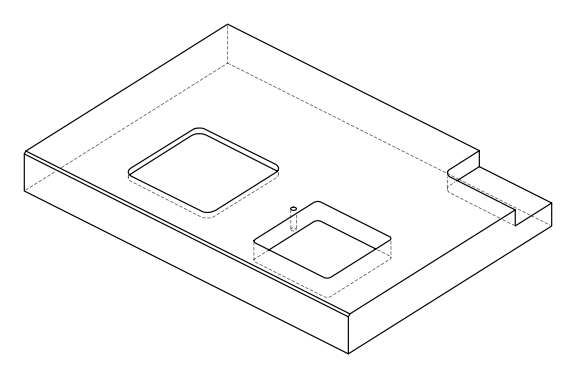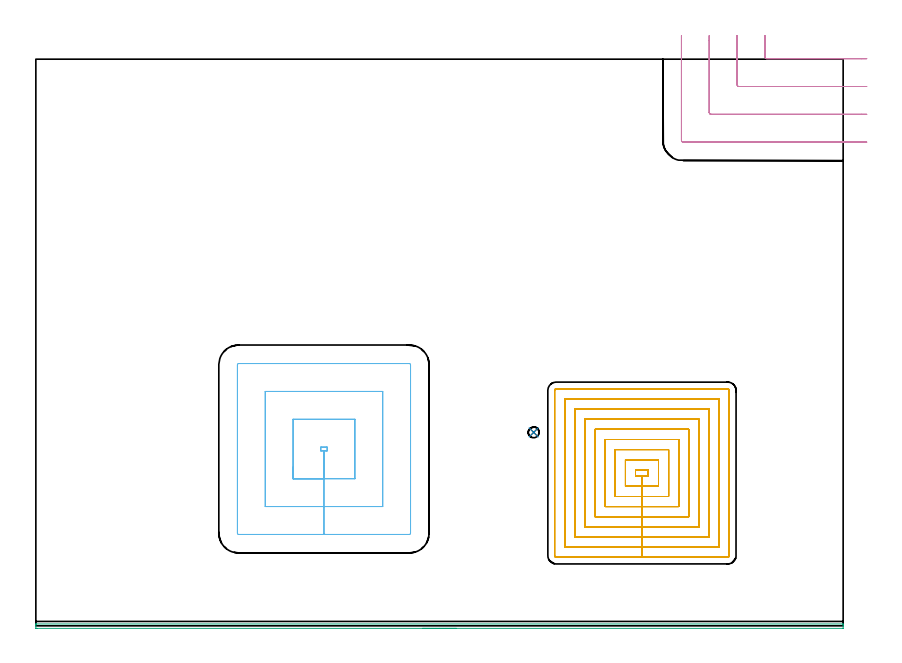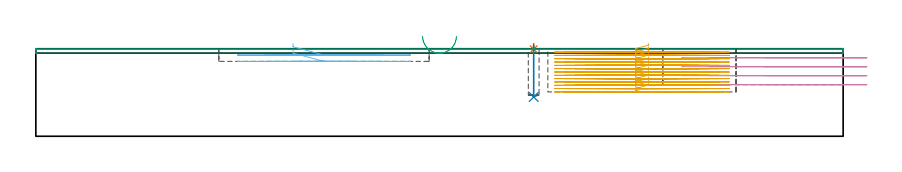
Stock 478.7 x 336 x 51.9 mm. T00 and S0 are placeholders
(PLAN: 6 operations, 5 tool changes, 64.9 min)
(1 SPOT_DRILL | STEP1POCKET | NXT0321_9005460120000 | 0.03 min | 0 mm3)
(2 DRILL_BLIND_HOLE_INTO_CENTER | STEP1POCKET | NXT0301_035 | 0.12 min | 881 mm3)
(3 AREA_MILL | FG_CHAMFER_SURFACE | UGT0205_001 | 3.98 min | 1619 mm3)
(4 MILL_CORNER_NOTCH_RECTANGULAR | CORNER_NOTCH_RECTANGULAR | UGT0201_105 | Follow Part, ap 5.5, ae 75% | 4.35 min | 136419 mm3)
(5 MILL_RECTANGULAR_POCKET | POCKET_RECTANGULAR_STRAIGHT | NXT0201_009 | Follow Part, ap 2, ae 75% | 52.56 min | 307439 mm3)
(6 MILL_RECTANGULAR_POCKET_1 | POCKET_RECTANGULAR_STRAIGHT_1 | UGT0201_105 | Follow Part, ap 5.5, ae 75% | 3.9 min | 114476 mm3)
(TOOL NXT0321_9005460120000 | NC Spot Drill, 142deg, 12mm, Carbide, Uncoated | D12 PA142 FL30 Z2)
(TOOL NXT0301_035 | Carbide Drill 6.4mm [860.1-0640-032A1-MM 2214] | D6.4 PA140 FL53 Z2)
(TOOL UGT0205_001 | Chamfer Mill 20 x 3 x 45 deg. | D20 FL50 Z2)
(TOOL UGT0201_105 | End Mill 22 mm | D22 FL25 Z2)
(TOOL NXT0201_009 | ENDMILL 8mm [2P460-0800-NA 1630] | D8 FL26 Z6)
(OP 1 SPOT_DRILL)
G17 G21 G94 G90
T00 M6
G54
G17 G0 G90 X295.2 Y114.7 S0 M3
G43 Z61.9 H0
G94 G81 G98 Z51.625 F250. R54.9
G80
M5
M2
(OP 2 DRILL_BLIND_HOLE_INTO_CENTER)
G17 G21 G94 G90
T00 M6
G54
G17 G0 G90 X295.2 Y114.7 S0 M3
G43 Z61.9 H1
G94 G81 G98 Z23.3 F250. R53.9
G80
M5
M2
(OP 3 AREA_MILL)
G17 G21 G94 G90
T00 M6
G54
G17 G0 G90 X249.35 Y-1.5 S1061 M3
G43 Z61.9 H0
Z59.3
G94 G1 X249.312 Z58.428 F250.
X249.198 Z57.564
X249.009 Z56.712
X248.747 Z55.88
X248.413 Z55.074
X248.01 Z54.3
X247.541 Z53.564
X247.01 Z52.872
X246.421 Z52.229
X245.778 Z51.64
X245.086 Z51.108
X244.35 Z50.64
X243.576 Z50.237
X242.77 Z49.903
X241.938 Z49.641
X241.086 Z49.452
X240.222 Z49.338
X239.35 Z49.3
X0.628
X0.395 Y-1.499 Z49.301
X0.003 Y-1.491 Z49.305
X0. Y-1.436 Z49.361
Y-0.2 Z50.595
Y0.513 Z51.313
Y0.759 Z51.559
X0.01 Y1.104 Z51.895
X0.167 Y1.1 Z51.9
X0.177
X478.53
X478.69 Y1.104 Z51.895
X478.7 Y0.759 Z51.558
Y0.513 Z51.313
Y-0.2 Z50.595
Y-1.436 Z49.361
X478.697 Y-1.491 Z49.305
X478.305 Y-1.5 Z49.3
X239.35
X238.478 Z49.338
X237.613 Z49.452
X236.762 Z49.641
X235.93 Z49.903
X235.124 Z50.237
X234.35 Z50.64
X233.614 Z51.108
X232.922 Z51.64
X232.279 Z52.229
X231.69 Z52.872
X231.158 Z53.564
X230.69 Z54.3
X230.287 Z55.074
X229.953 Z55.88
X229.691 Z56.712
X229.502 Z57.564
X229.388 Z58.428
X229.35 Z59.3
G0 Z61.9
M5
M2
(OP 4 MILL_CORNER_NOTCH_RECTANGULAR)
G17 G21 G94 G90
T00 M6
G54
G17 G0 G90 X432.3 Y350. S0 M3
G43 Z61.9 H0
Z46.575
G94 G1 Y347. F250.
Y337.394 F500.
G3 X433.394 Y336.3 R1.1
G1 X489.696
X492.696 F250.
G0 Z61.9
X415.8 Y350.
Z46.575
G1 Y347.
Y320.894 F500.
G3 X416.894 Y319.8 R1.1
G1 X489.7
X492.7 F250.
G0 Z61.9
X399.3 Y350.
Z46.575
G1 Y347.
Y304.395 F500.
G3 X400.395 Y303.3 R1.1
G1 X489.7
X492.7 F250.
G0 Z61.9
X382.8 Y350.
Z46.575
G1 Y347.
Y287.895 F500.
G3 X383.895 Y286.8 R1.1
G1 X489.7
X492.7 F250.
G0 Z61.9
X432.3 Y350.
Z41.25
G1 Y347.
Y337.394 F500.
G3 X433.394 Y336.3 R1.1
G1 X489.696
X492.696 F250.
G0 Z61.9
X415.8 Y350.
Z41.25
G1 Y347.
Y320.894 F500.
G3 X416.894 Y319.8 R1.1
G1 X489.7
X492.7 F250.
G0 Z61.9
X399.3 Y350.
Z41.25
G1 Y347.
Y304.395 F500.
G3 X400.395 Y303.3 R1.1
G1 X489.7
X492.7 F250.
G0 Z61.9
X382.8 Y350.
Z41.25
G1 Y347.
Y287.895 F500.
G3 X383.895 Y286.8 R1.1
G1 X489.7
X492.7 F250.
G0 Z61.9
X432.3 Y350.
Z35.925
G1 Y347.
Y337.394 F500.
G3 X433.394 Y336.3 R1.1
G1 X489.696
X492.696 F250.
G0 Z61.9
X415.8 Y350.
Z35.925
G1 Y347.
Y320.894 F500.
G3 X416.894 Y319.8 R1.1
G1 X489.7
X492.7 F250.
G0 Z61.9
X399.3 Y350.
Z35.925
G1 Y347.
Y304.395 F500.
G3 X400.395 Y303.3 R1.1
G1 X489.7
X492.7 F250.
G0 Z61.9
X382.8 Y350.
Z35.925
G1 Y347.
Y287.895 F500.
G3 X383.895 Y286.8 R1.1
G1 X489.7
X492.7 F250.
G0 Z61.9
X432.3 Y350.
Z30.6
G1 Y347.
Y337.394 F500.
G3 X433.394 Y336.3 R1.1
G1 X489.696
X492.696 F250.
G0 Z61.9
X415.8 Y350.
Z30.6
G1 Y347.
Y320.894 F500.
G3 X416.894 Y319.8 R1.1
G1 X489.7
X492.7 F250.
G0 Z61.9
X399.3 Y350.
Z30.6
G1 Y347.
Y304.395 F500.
G3 X400.395 Y303.3 R1.1
G1 X489.7
X492.7 F250.
G0 Z61.9
X382.8 Y350.
Z30.6
G1 Y347.
Y287.895 F500.
G3 X383.895 Y286.8 R1.1
G1 X489.7
X492.7 F250.
G0 Z61.9
M5
M2
(OP 5 MILL_RECTANGULAR_POCKET)
G17 G21 G94 G90
T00 M6
G54
G17 G0 G90 X363.2 Y89.155 S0 M3
G43 Z61.9 H1
Z54.9
G94 G1 Y92.5 Z54.004 F250.
X355.6 Z51.967
Y88.7 Z50.949
X359.4 Z49.931
X363.2 F500.
Y92.5
X355.6
Y88.7
X359.4
Y82.7
X369.2
Y98.5
X349.6
Y82.7
X359.4
Y76.7
X375.2
Y104.5
X343.6
Y76.7
X359.4
Y70.7
X381.2
Y110.5
X337.6
Y70.7
X359.4
Y64.7
X387.2
Y116.5
X331.6
Y64.7
X359.4
Y58.7
X393.2
Y122.5
X325.6
Y58.7
X359.4
Y52.7
X399.2
Y128.5
X319.6
Y52.7
X359.4
Y46.7
X405.2
Y134.5
X313.6
Y46.7
X359.4
Y40.7
X410.3
G3 X411.2 Y41.6 R0.9
G1 Y139.6
G3 X410.3 Y140.5 R0.9
G1 X308.5
G3 X307.6 Y139.6 R0.9
G1 Y41.6
G3 X308.5 Y40.7 R0.9
G1 X359.4
X360.4
G0 X363.2 Y89.155 Z52.931
G1 Y92.5 Z52.034 F250.
X355.6 Z49.998
Y88.7 Z48.98
X359.4 Z47.961
X363.2 F500.
Y92.5
X355.6
Y88.7
X359.4
Y82.7
X369.2
Y98.5
X349.6
Y82.7
X359.4
Y76.7
X375.2
Y104.5
X343.6
Y76.7
X359.4
Y70.7
X381.2
Y110.5
X337.6
Y70.7
X359.4
Y64.7
X387.2
Y116.5
X331.6
Y64.7
X359.4
Y58.7
X393.2
Y122.5
X325.6
Y58.7
X359.4
Y52.7
X399.2
Y128.5
X319.6
Y52.7
X359.4
Y46.7
X405.2
Y134.5
X313.6
Y46.7
X359.4
Y40.7
X410.3
G3 X411.2 Y41.6 R0.9
G1 Y139.6
G3 X410.3 Y140.5 R0.9
G1 X308.5
G3 X307.6 Y139.6 R0.9
G1 Y41.6
G3 X308.5 Y40.7 R0.9
G1 X359.4
X360.4
G0 X363.2 Y89.155 Z50.961
G1 Y92.5 Z50.065 F250.
X355.6 Z48.029
Y88.7 Z47.01
X359.4 Z45.992
X363.2 F500.
Y92.5
X355.6
Y88.7
X359.4
Y82.7
X369.2
Y98.5
X349.6
Y82.7
X359.4
Y76.7
X375.2
Y104.5
X343.6
Y76.7
X359.4
Y70.7
X381.2
Y110.5
X337.6
Y70.7
X359.4
Y64.7
X387.2
Y116.5
X331.6
Y64.7
X359.4
Y58.7
X393.2
Y122.5
X325.6
Y58.7
X359.4
Y52.7
X399.2
Y128.5
X319.6
Y52.7
X359.4
Y46.7
X405.2
Y134.5
X313.6
Y46.7
X359.4
Y40.7
X410.3
G3 X411.2 Y41.6 R0.9
G1 Y139.6
G3 X410.3 Y140.5 R0.9
G1 X308.5
G3 X307.6 Y139.6 R0.9
G1 Y41.6
G3 X308.5 Y40.7 R0.9
G1 X359.4
X360.4
G0 X363.2 Y89.155 Z48.992
G1 Y92.5 Z48.096 F250.
X355.6 Z46.059
Y88.7 Z45.041
X359.4 Z44.023
X363.2 F500.
Y92.5
X355.6
Y88.7
X359.4
Y82.7
X369.2
Y98.5
X349.6
Y82.7
X359.4
Y76.7
X375.2
Y104.5
X343.6
Y76.7
X359.4
Y70.7
X381.2
Y110.5
X337.6
Y70.7
X359.4
Y64.7
X387.2
Y116.5
X331.6
Y64.7
X359.4
Y58.7
X393.2
Y122.5
X325.6
Y58.7
X359.4
Y52.7
X399.2
Y128.5
X319.6
Y52.7
X359.4
Y46.7
X405.2
Y134.5
X313.6
Y46.7
X359.4
Y40.7
X410.3
G3 X411.2 Y41.6 R0.9
G1 Y139.6
G3 X410.3 Y140.5 R0.9
G1 X308.5
G3 X307.6 Y139.6 R0.9
G1 Y41.6
G3 X308.5 Y40.7 R0.9
G1 X359.4
X360.4
G0 X363.2 Y89.155 Z47.023
G1 Y92.5 Z46.127 F250.
X355.6 Z44.09
Y88.7 Z43.072
X359.4 Z42.054
X363.2 F500.
Y92.5
X355.6
Y88.7
X359.4
Y82.7
X369.2
Y98.5
X349.6
Y82.7
X359.4
Y76.7
X375.2
Y104.5
X343.6
Y76.7
X359.4
Y70.7
X381.2
Y110.5
X337.6
Y70.7
X359.4
Y64.7
X387.2
Y116.5
X331.6
Y64.7
X359.4
Y58.7
X393.2
Y122.5
X325.6
Y58.7
X359.4
Y52.7
X399.2
Y128.5
X319.6
Y52.7
X359.4
Y46.7
X405.2
Y134.5
X313.6
Y46.7
X359.4
Y40.7
X410.3
G3 X411.2 Y41.6 R0.9
G1 Y139.6
G3 X410.3 Y140.5 R0.9
G1 X308.5
G3 X307.6 Y139.6 R0.9
G1 Y41.6
G3 X308.5 Y40.7 R0.9
G1 X359.4
X360.4
G0 X363.2 Y89.155 Z45.054
G1 Y92.5 Z44.157 F250.
X355.6 Z42.121
Y88.7 Z41.103
X359.4 Z40.085
X363.2 F500.
Y92.5
X355.6
Y88.7
X359.4
Y82.7
X369.2
Y98.5
X349.6
Y82.7
X359.4
Y76.7
X375.2
Y104.5
X343.6
Y76.7
X359.4
Y70.7
X381.2
Y110.5
X337.6
Y70.7
X359.4
Y64.7
X387.2
Y116.5
X331.6
Y64.7
X359.4
Y58.7
X393.2
Y122.5
X325.6
Y58.7
X359.4
Y52.7
X399.2
Y128.5
X319.6
Y52.7
X359.4
Y46.7
X405.2
Y134.5
X313.6
Y46.7
X359.4
Y40.7
X410.3
G3 X411.2 Y41.6 R0.9
G1 Y139.6
G3 X410.3 Y140.5 R0.9
G1 X308.5
G3 X307.6 Y139.6 R0.9
G1 Y41.6
G3 X308.5 Y40.7 R0.9
G1 X359.4
X360.4
G0 X363.2 Y89.155 Z43.085
G1 Y92.5 Z42.188 F250.
X355.6 Z40.152
Y88.7 Z39.134
X359.4 Z38.115
X363.2 F500.
Y92.5
X355.6
Y88.7
X359.4
Y82.7
X369.2
Y98.5
X349.6
Y82.7
X359.4
Y76.7
X375.2
Y104.5
X343.6
Y76.7
X359.4
Y70.7
X381.2
Y110.5
X337.6
Y70.7
X359.4
Y64.7
X387.2
Y116.5
X331.6
Y64.7
X359.4
Y58.7
X393.2
Y122.5
X325.6
Y58.7
X359.4
Y52.7
X399.2
Y128.5
X319.6
Y52.7
X359.4
Y46.7
X405.2
Y134.5
X313.6
Y46.7
X359.4
Y40.7
X410.3
G3 X411.2 Y41.6 R0.9
G1 Y139.6
G3 X410.3 Y140.5 R0.9
G1 X308.5
G3 X307.6 Y139.6 R0.9
G1 Y41.6
G3 X308.5 Y40.7 R0.9
G1 X359.4
X360.4
G0 X363.2 Y89.155 Z41.115
G1 Y92.5 Z40.219 F250.
X355.6 Z38.183
Y88.7 Z37.164
X359.4 Z36.146
X363.2 F500.
Y92.5
X355.6
Y88.7
X359.4
Y82.7
X369.2
Y98.5
X349.6
Y82.7
X359.4
Y76.7
X375.2
Y104.5
X343.6
Y76.7
X359.4
Y70.7
X381.2
Y110.5
X337.6
Y70.7
X359.4
Y64.7
X387.2
Y116.5
X331.6
Y64.7
X359.4
Y58.7
X393.2
Y122.5
X325.6
Y58.7
X359.4
Y52.7
X399.2
Y128.5
X319.6
Y52.7
X359.4
Y46.7
X405.2
Y134.5
X313.6
Y46.7
X359.4
Y40.7
X410.3
G3 X411.2 Y41.6 R0.9
G1 Y139.6
G3 X410.3 Y140.5 R0.9
G1 X308.5
G3 X307.6 Y139.6 R0.9
G1 Y41.6
G3 X308.5 Y40.7 R0.9
G1 X359.4
X360.4
G0 X363.2 Y89.155 Z39.146
G1 Y92.5 Z38.25 F250.
X355.6 Z36.213
Y88.7 Z35.195
X359.4 Z34.177
X363.2 F500.
Y92.5
X355.6
Y88.7
X359.4
Y82.7
X369.2
Y98.5
X349.6
Y82.7
X359.4
Y76.7
X375.2
Y104.5
X343.6
Y76.7
X359.4
Y70.7
X381.2
Y110.5
X337.6
Y70.7
X359.4
Y64.7
X387.2
Y116.5
X331.6
Y64.7
X359.4
Y58.7
X393.2
Y122.5
X325.6
Y58.7
X359.4
Y52.7
X399.2
Y128.5
X319.6
Y52.7
X359.4
Y46.7
X405.2
Y134.5
X313.6
Y46.7
X359.4
Y40.7
X410.3
G3 X411.2 Y41.6 R0.9
G1 Y139.6
G3 X410.3 Y140.5 R0.9
G1 X308.5
G3 X307.6 Y139.6 R0.9
G1 Y41.6
G3 X308.5 Y40.7 R0.9
G1 X359.4
X360.4
G0 X363.2 Y89.155 Z37.177
G1 Y92.5 Z36.28 F250.
X355.6 Z34.244
Y88.7 Z33.226
X359.4 Z32.208
X363.2 F500.
Y92.5
X355.6
Y88.7
X359.4
Y82.7
X369.2
Y98.5
X349.6
Y82.7
X359.4
Y76.7
X375.2
Y104.5
X343.6
Y76.7
X359.4
Y70.7
X381.2
Y110.5
X337.6
Y70.7
X359.4
Y64.7
X387.2
Y116.5
X331.6
Y64.7
X359.4
Y58.7
X393.2
Y122.5
X325.6
Y58.7
X359.4
Y52.7
X399.2
Y128.5
X319.6
Y52.7
X359.4
Y46.7
X405.2
Y134.5
X313.6
Y46.7
X359.4
Y40.7
X410.3
G3 X411.2 Y41.6 R0.9
G1 Y139.6
G3 X410.3 Y140.5 R0.9
G1 X308.5
G3 X307.6 Y139.6 R0.9
G1 Y41.6
G3 X308.5 Y40.7 R0.9
G1 X359.4
X360.4
G0 X363.2 Y89.155 Z35.208
G1 Y92.5 Z34.311 F250.
X355.6 Z32.275
Y88.7 Z31.257
X359.4 Z30.238
X363.2 F500.
Y92.5
X355.6
Y88.7
X359.4
Y82.7
X369.2
Y98.5
X349.6
Y82.7
X359.4
Y76.7
X375.2
Y104.5
X343.6
Y76.7
X359.4
Y70.7
X381.2
Y110.5
X337.6
Y70.7
X359.4
Y64.7
X387.2
Y116.5
X331.6
Y64.7
X359.4
Y58.7
X393.2
Y122.5
X325.6
Y58.7
X359.4
Y52.7
X399.2
Y128.5
X319.6
Y52.7
X359.4
Y46.7
X405.2
Y134.5
X313.6
Y46.7
X359.4
Y40.7
X410.3
G3 X411.2 Y41.6 R0.9
G1 Y139.6
G3 X410.3 Y140.5 R0.9
G1 X308.5
G3 X307.6 Y139.6 R0.9
G1 Y41.6
G3 X308.5 Y40.7 R0.9
G1 X359.4
X360.4
G0 X363.2 Y89.155 Z33.238
G1 Y92.5 Z32.342 F250.
X355.6 Z30.306
Y88.7 Z29.287
X359.4 Z28.269
X363.2 F500.
Y92.5
X355.6
Y88.7
X359.4
Y82.7
X369.2
Y98.5
X349.6
Y82.7
X359.4
Y76.7
X375.2
Y104.5
X343.6
Y76.7
X359.4
Y70.7
X381.2
Y110.5
X337.6
Y70.7
X359.4
Y64.7
X387.2
Y116.5
X331.6
Y64.7
X359.4
Y58.7
X393.2
Y122.5
X325.6
Y58.7
X359.4
Y52.7
X399.2
Y128.5
X319.6
Y52.7
X359.4
Y46.7
X405.2
Y134.5
X313.6
Y46.7
X359.4
Y40.7
X410.3
G3 X411.2 Y41.6 R0.9
G1 Y139.6
G3 X410.3 Y140.5 R0.9
G1 X308.5
G3 X307.6 Y139.6 R0.9
G1 Y41.6
G3 X308.5 Y40.7 R0.9
G1 X359.4
X360.4
G0 X363.2 Y89.155 Z31.269
G1 Y92.5 Z30.373 F250.
X355.6 Z28.336
Y88.7 Z27.318
X359.4 Z26.3
X363.2 F500.
Y92.5
X355.6
Y88.7
X359.4
Y82.7
X369.2
Y98.5
X349.6
Y82.7
X359.4
Y76.7
X375.2
Y104.5
X343.6
Y76.7
X359.4
Y70.7
X381.2
Y110.5
X337.6
Y70.7
X359.4
Y64.7
X387.2
Y116.5
X331.6
Y64.7
X359.4
Y58.7
X393.2
Y122.5
X325.6
Y58.7
X359.4
Y52.7
X399.2
Y128.5
X319.6
Y52.7
X359.4
Y46.7
X405.2
Y134.5
X313.6
Y46.7
X359.4
Y40.7
X410.3
G3 X411.2 Y41.6 R0.9
G1 Y139.6
G3 X410.3 Y140.5 R0.9
G1 X308.5
G3 X307.6 Y139.6 R0.9
G1 Y41.6
G3 X308.5 Y40.7 R0.9
G1 X359.4
X360.4
G0 Z61.9
M5
M2
(OP 6 MILL_RECTANGULAR_POCKET_1)
G17 G21 G94 G90
T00 M6
G54
G17 G0 G90 X152.5 Y94.041 S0 M3
G43 Z61.9 H0
Z54.9
G94 G1 Y87.2 Z53.067 F250.
X170.85 Z48.15
Y103.7
X172.7 F500.
Y106.
X169.
Y103.7
X170.85
Y87.2
X189.2
Y122.5
X152.5
Y87.2
X170.85
Y70.7
X205.7
Y139.
X136.
Y70.7
X170.85
Y54.2
X221.4
G3 X222.2 Y55. R0.8
G1 Y154.7
G3 X221.4 Y155.5 R0.8
G1 X120.3
G3 X119.5 Y154.7 R0.8
G1 Y55.
G3 X120.3 Y54.2 R0.8
G1 X170.85
X171.85
G0 X152.5 Y94.041 Z51.15
G1 Y87.2 Z49.317 F250.
X170.85 Z44.4
Y103.7
X172.7 F500.
Y106.
X169.
Y103.7
X170.85
Y87.2
X189.2
Y122.5
X152.5
Y87.2
X170.85
Y70.7
X205.7
Y139.
X136.
Y70.7
X170.85
Y54.2
X221.4
G3 X222.2 Y55. R0.8
G1 Y154.7
G3 X221.4 Y155.5 R0.8
G1 X120.3
G3 X119.5 Y154.7 R0.8
G1 Y55.
G3 X120.3 Y54.2 R0.8
G1 X170.85
X171.85
G0 Z61.9
M5
M2
